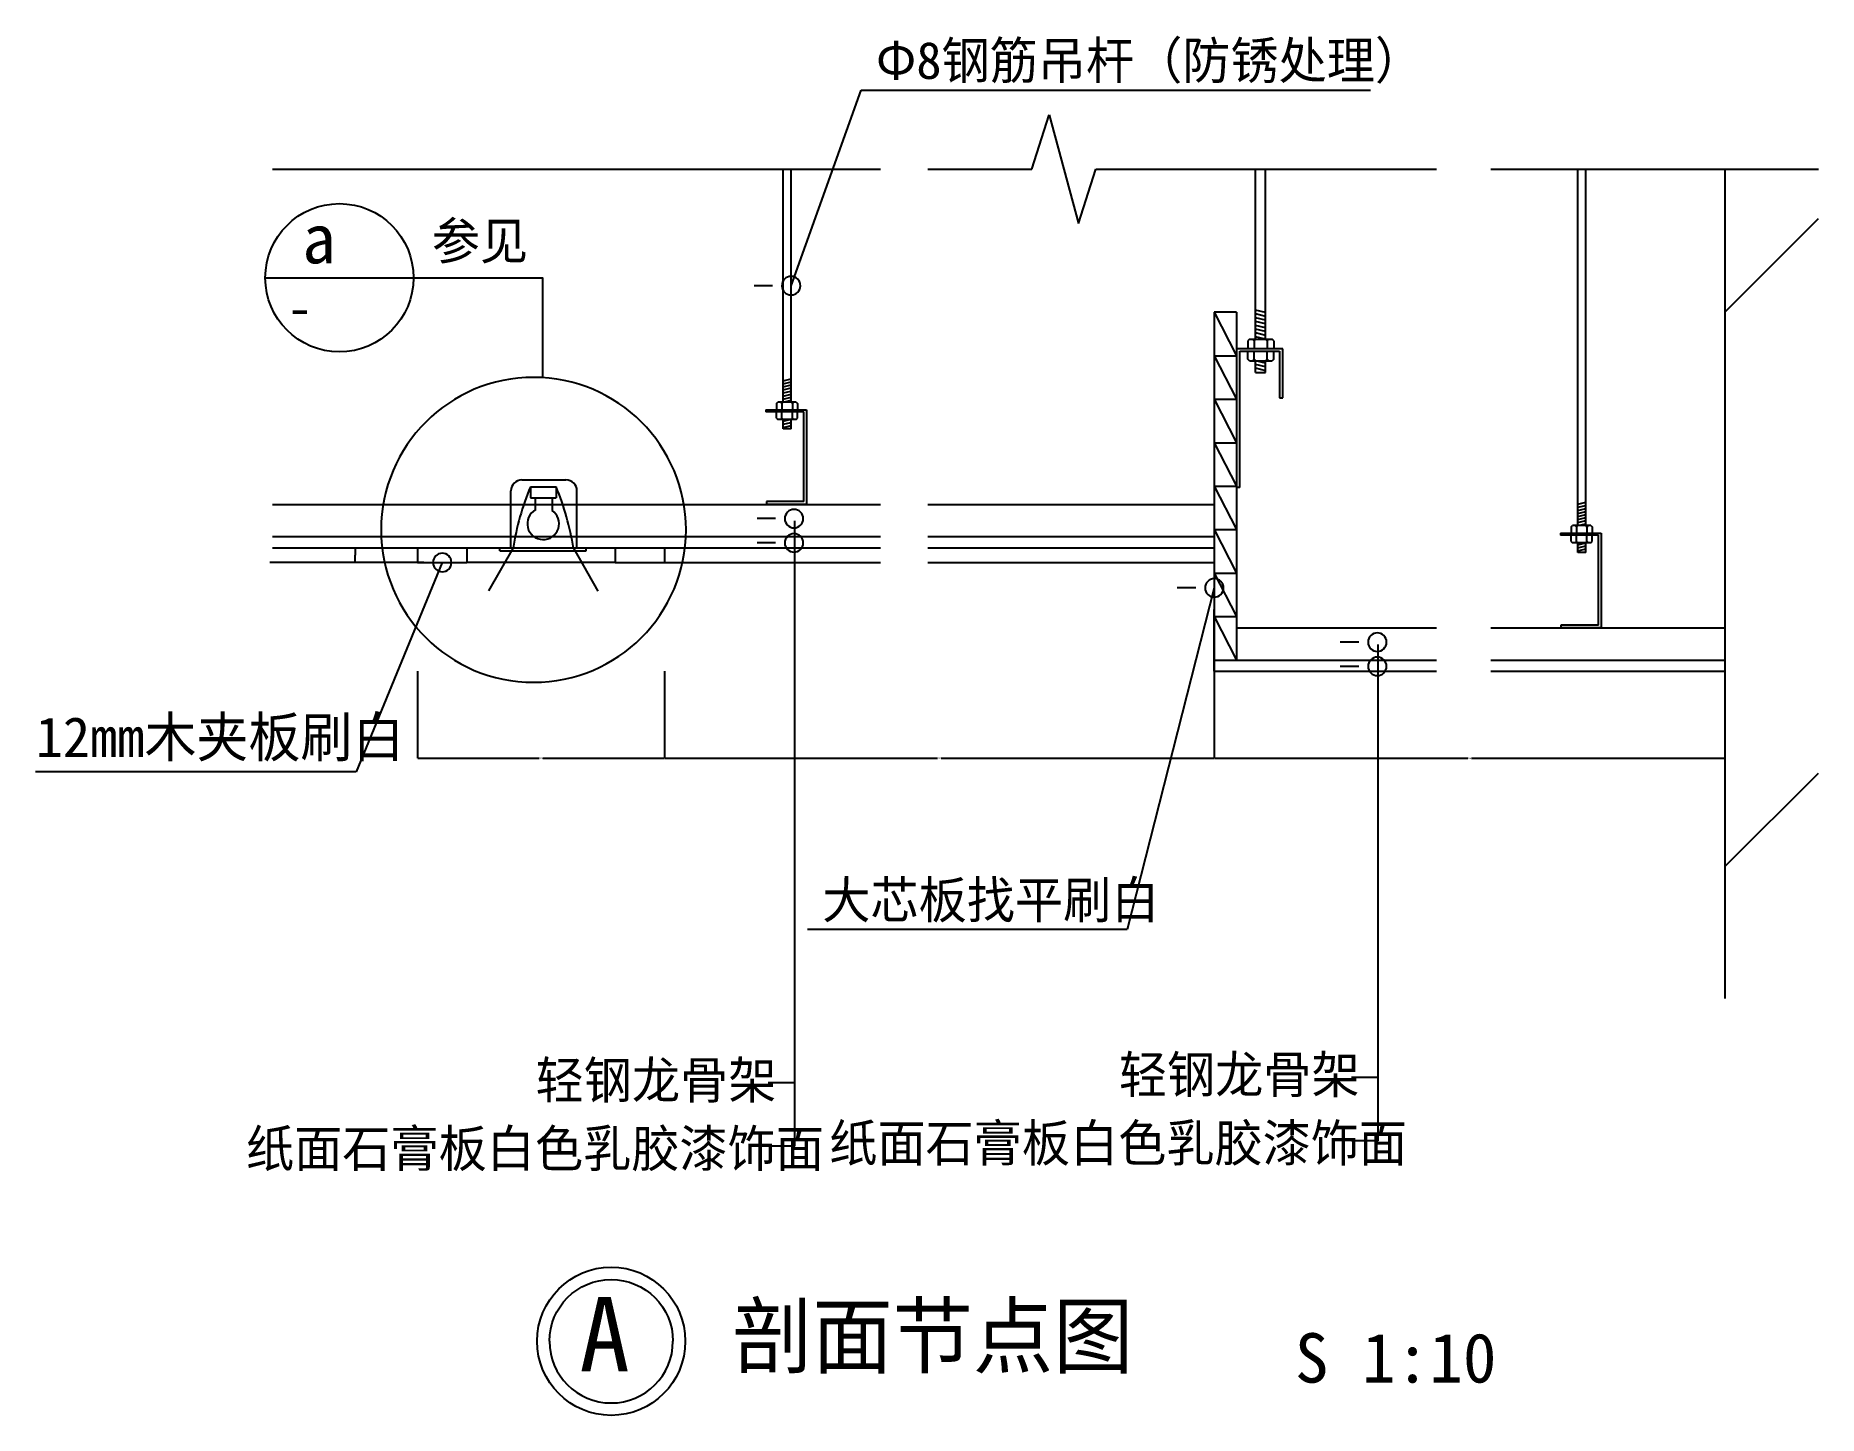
# Model space of a CAD drawing. Header units: metres. Extents: x 54909 to 56353, y 14524 to 15641.
import ezdxf

# ---------------------------------------------------------------- set-up
doc = ezdxf.new("R2010")
doc.units = ezdxf.units.M
for name, color, linetype in [('10', 8, 'Continuous'), ('19', 8, 'Continuous'), ('20', 1, 'Continuous'), ('6', 1, 'Continuous'), ('8', 7, 'Continuous'), ('OTHER', 7, 'Continuous'), ('PUB_DIM', 3, 'Continuous'), ('PUB_HATCH', 7, 'Continuous'), ('PUB_TEXT', 7, 'Continuous'), ('WALL', 7, 'Continuous')]:
    doc.layers.add(name, color=color, linetype=linetype)
doc.dimstyles.get("Standard").update_dxf_attribs({"dimtxt": 2.5, "dimasz": 2.5, "dimexe": 1.25, "dimexo": 0.625, "dimtad": 1, "dimcen": 2.5, "dimazin": 3, "dimtfac": 1, "dimtmove": 0, "dimatfit": 3})

# ---------------------------------------------------------------- blocks, each defined once
blk = doc.blocks.new('HY-4')
at = {"layer": '20'}
for points in [[(-5, 0, -1), (5, 0, -1)], [(-5, 0, 1), (5, 0, 1)]]:
    blk.add_lwpolyline(points, format="xyb", dxfattribs=at)
blk.add_circle((0, 0), 6, dxfattribs=at)
blk.add_circle((0, 0), 6, dxfattribs=at)
blk = doc.blocks.new('_DOT')
at = {"color": 0, "linetype": 'ByBlock'}
blk.add_line((-0.5, 0), (-1, 0), dxfattribs=at)
blk.add_lwpolyline([(-0.25, 0, 1), (0.25, 0, 1)], format="xyb", close=True, dxfattribs=at)
blk = doc.blocks.new('A$C4EEC48C7')
at = {"layer": '20'}
for p, q in [((26.95, 90.09), (62.6, 90.09)), ((18.03, 35.13), (18.03, 81.18)), ((33.82, 84.54), (54.66, 84.54)), ((33.82, 84.54), (33.82, 75.45)), ((33.82, 75.45), (54.66, 75.45)), ((37.79, 75.45), (37.79, 65.21)), ((51.45, 75.45), (51.45, 65.21)), ((54.66, 84.54), (54.66, 75.45)), ((71.51, 35.13), (71.51, 81.18)), ((19.8, 35.02), (0, 0.13)), ((9.03, 32.7), (9.03, 35.13)), ((9.03, 35.13), (79.03, 35.13)), ((9.03, 32.7), (79.03, 32.7)), ((68.7, 34.89), (88.5, 0)), ((79.03, 32.7), (79.03, 35.13))]:
    blk.add_line(p, q, dxfattribs=at)
for centre, radius, start, end in [((26.95, 81.18), 8.91, 90, 180), ((62.6, 81.18), 8.91, 360, 90), ((247.03, -2.57), 230.32, 157.78, 170.64), ((-158.55, -2.57), 230.32, 9.36, 22.22), ((44.22, 54.59), 12.89, 119.94, 55.88)]:
    blk.add_arc(centre, radius, start, end, dxfattribs=at)
blk = doc.blocks.new('_CLOSEDFILLED')
at = {"color": 0, "linetype": 'BYBLOCK'}
blk.add_solid([(-1, 0.2), (0, 0), (-1, -0.2)], dxfattribs=at)
blk = doc.blocks.new('*D1')
for p, q in [((55167.38, 15220.08), (55167.13, 15220.08)), ((55167.63, 15226.08), (55167.63, 15220.08)), ((55167.63, 15214.08), (55167.63, 15220.08)), ((55167.63, 15220.08), (55167.63, 15220.08)), ((55167.88, 15220.08), (55168.13, 15220.08))]:
    blk.add_line(p, q)
at = {"layer": 'Defpoints'}
for p in [(55167.63, 15226.08), (55167.63, 15220.08), (55167.63, 15214.08)]:
    blk.add_point(p, dxfattribs=at)
at = {"layer": 'PUB_DIM', "xscale": 0.25, "yscale": 0.25}
blk.add_blockref('_CLOSEDFILLED', (55167.63, 15220.08), dxfattribs=at)
at = {"layer": 'PUB_DIM', "xscale": 0.25, "yscale": 0.25, "rotation": 180}
blk.add_blockref('_CLOSEDFILLED', (55167.63, 15220.08), dxfattribs=at)
at = {"layer": 'PUB_DIM', "insert": (55167.63, 15221.205), "char_height": 1, "attachment_point": 5}
blk.add_mtext('0', dxfattribs=at)
blk = doc.blocks.new('*D2')
for p, q in [((55418.24, 15126.08), (55418.24, 15055.53)), ((55863.52, 15126.08), (55863.52, 15055.53)), ((55418.49, 15055.53), (55639.38, 15055.53)), ((55642.38, 15055.53), (55863.27, 15055.53))]:
    blk.add_line(p, q)
at = {"layer": 'Defpoints'}
for p in [(55418.24, 15126.08), (55863.52, 15126.08), (55418.24, 15055.53)]:
    blk.add_point(p, dxfattribs=at)
at = {"layer": 'PUB_DIM', "xscale": 0.25, "yscale": 0.25, "rotation": 180}
blk.add_blockref('_CLOSEDFILLED', (55418.24, 15055.53), dxfattribs=at)
at = {"layer": 'PUB_DIM', "xscale": 0.25, "yscale": 0.25}
blk.add_blockref('_CLOSEDFILLED', (55863.52, 15055.53), dxfattribs=at)
at = {"layer": 'PUB_DIM', "insert": (55640.88, 15055.53), "char_height": 1, "attachment_point": 5}
blk.add_mtext('750', dxfattribs=at)
blk = doc.blocks.new('*D3')
for p, q in [((55218.24, 15126.08), (55218.24, 15055.53)), ((55418.24, 15126.08), (55418.24, 15055.53)), ((55218.49, 15055.53), (55316.74, 15055.53)), ((55319.74, 15055.53), (55417.99, 15055.53))]:
    blk.add_line(p, q)
at = {"layer": 'Defpoints'}
for p in [(55218.24, 15126.08), (55418.24, 15126.08), (55218.24, 15055.53)]:
    blk.add_point(p, dxfattribs=at)
at = {"layer": 'PUB_DIM', "xscale": 0.25, "yscale": 0.25, "rotation": 180}
blk.add_blockref('_CLOSEDFILLED', (55218.24, 15055.53), dxfattribs=at)
at = {"layer": 'PUB_DIM', "xscale": 0.25, "yscale": 0.25}
blk.add_blockref('_CLOSEDFILLED', (55418.24, 15055.53), dxfattribs=at)
at = {"layer": 'PUB_DIM', "insert": (55318.24, 15055.53), "char_height": 1, "attachment_point": 5}
blk.add_mtext('200', dxfattribs=at)
blk = doc.blocks.new('*D4')
for p, q in [((55863.52, 15126.08), (55863.52, 15055.53)), ((56277.01, 15126.08), (56277.01, 15055.53)), ((55863.77, 15055.53), (56068.765, 15055.53)), ((56071.765, 15055.53), (56276.76, 15055.53))]:
    blk.add_line(p, q)
at = {"layer": 'Defpoints'}
for p in [(55863.52, 15126.08), (56277.01, 15126.08), (55863.52, 15055.53)]:
    blk.add_point(p, dxfattribs=at)
at = {"layer": 'PUB_DIM', "xscale": 0.25, "yscale": 0.25, "rotation": 180}
blk.add_blockref('_CLOSEDFILLED', (55863.52, 15055.53), dxfattribs=at)
at = {"layer": 'PUB_DIM', "xscale": 0.25, "yscale": 0.25}
blk.add_blockref('_CLOSEDFILLED', (56277.01, 15055.53), dxfattribs=at)
at = {"layer": 'PUB_DIM', "insert": (56070.265, 15055.53), "char_height": 1, "attachment_point": 5}
blk.add_mtext('600', dxfattribs=at)
blk = doc.blocks.new('*D5')
for p, q in [((55863.52, 15226.08), (55863.52, 15176.08)), ((55863.27, 15176.08), (55863.02, 15176.08)), ((55863.52, 15126.08), (55863.52, 15176.08)), ((55863.52, 15176.08), (55863.52, 15176.08)), ((55863.77, 15176.08), (55864.02, 15176.08))]:
    blk.add_line(p, q)
at = {"layer": 'Defpoints'}
for p in [(55863.52, 15226.08), (55863.52, 15176.08), (55863.52, 15126.08)]:
    blk.add_point(p, dxfattribs=at)
at = {"layer": 'PUB_DIM', "xscale": 0.25, "yscale": 0.25}
blk.add_blockref('_CLOSEDFILLED', (55863.52, 15176.08), dxfattribs=at)
at = {"layer": 'PUB_DIM', "xscale": 0.25, "yscale": 0.25, "rotation": 180}
blk.add_blockref('_CLOSEDFILLED', (55863.52, 15176.08), dxfattribs=at)
at = {"layer": 'PUB_DIM', "insert": (55863.52, 15177.205), "char_height": 1, "attachment_point": 5}
blk.add_mtext('0', dxfattribs=at)

msp = doc.modelspace()

# ---------------------------------------------------------------- hatches: boundary and pattern name
at = {"layer": '10'}
h = msp.add_hatch(dxfattribs=at)
h.set_pattern_fill('ANSI31,_O', scale=100)
h.set_pattern_definition([(45, (0, 0), (-224.5064, 224.5064), [])])
h.paths.add_polyline_path([(56352.76, 15532.55), (56277.01, 15532.55), (56277.01, 14860.96), (56352.76, 14860.96)])

# ---------------------------------------------------------------- linework, layer by layer
for p, q in [((55218.24, 15214.08), (55098.56, 15214.08)), ((55378.24, 15214.08), (55258.24, 15214.08)), ((55418.24, 15214.08), (55593.19, 15214.08)), ((55631.63, 15214.08), (55863.52, 15214.08))]:
    msp.add_line(p, q, dxfattribs=at)
at = {"layer": '19'}
msp.add_lwpolyline([(55188.75, 15240.55, 1), (55435.7, 15240.55, 1)], format="xyb", close=True, dxfattribs=at)
at = {"layer": '20'}
for p, q in [((55881.52, 15416.72), (55863.52, 15416.72)), ((55863.52, 15416.72), (55863.52, 15226.08)), ((55881.52, 15416.72), (55881.52, 15135.08)), ((55100.9, 15261.08), (55593.19, 15261.08)), ((55631.63, 15261.08), (55863.52, 15261.08)), ((55863.52, 15261.08), (55863.52, 15226.08)), ((55100.9, 15235.08), (55593.19, 15235.08)), ((55631.63, 15235.08), (55863.52, 15235.08)), ((55881.52, 15161.08), (56043.51, 15161.08)), ((56087.44, 15161.08), (56277.01, 15161.08)), ((55863.52, 15135.08), (56043.51, 15135.08)), ((56087.44, 15135.08), (56277.01, 15135.08))]:
    msp.add_line(p, q, dxfattribs=at)
msp.add_lwpolyline([(55094.97, 15444.66), (55214.97, 15444.66), (55319.56, 15444.66), (55319.56, 15364.15)], dxfattribs=at)
msp.add_circle((55154.97, 15444.66), 60, dxfattribs=at)
at = {"layer": '6'}
for p, q in [((55514.44, 15343.95), (55514.44, 15532.55)), ((55520.83, 15343.95), (55520.83, 15532.55)), ((55897.04, 15394.88), (55897.04, 15532.56)), ((55905.03, 15394.88), (55905.03, 15532.56)), ((56157.98, 15243.95), (56157.98, 15532.55)), ((56164.37, 15243.95), (56164.37, 15532.55)), ((55905.03, 15416.51), (55897.04, 15418.48)), ((55905.03, 15413.42), (55897.04, 15415.39)), ((55905.03, 15410.33), (55897.04, 15412.3)), ((55905.03, 15407.24), (55897.04, 15409.21)), ((55905.03, 15404.15), (55897.04, 15406.12)), ((55891.96, 15394.88), (55890.65, 15393.57)), ((55890.65, 15393.57), (55890.65, 15387.22)), ((55891.96, 15394.88), (55910.43, 15394.88)), ((55895.76, 15393.57), (55894.44, 15394.88)), ((55897.1, 15394.88), (55895.78, 15393.57)), ((55895.78, 15393.57), (55895.78, 15387.22)), ((55905.03, 15401.06), (55897.04, 15403.03)), ((55905.03, 15397.97), (55897.04, 15399.94)), ((55905.03, 15394.88), (55897.04, 15396.85)), ((55906.32, 15393.57), (55905, 15394.88)), ((55907.66, 15394.88), (55906.35, 15393.57)), ((55906.35, 15393.57), (55906.35, 15387.22)), ((55911.75, 15393.57), (55910.43, 15394.88)), ((55911.75, 15393.57), (55911.75, 15387.22)), ((55906.35, 15387.22), (55881.52, 15387.22)), ((55884.12, 15385.12), (55916.42, 15385.12)), ((55884.12, 15274.96), (55884.12, 15385.12)), ((55890.65, 15378.77), (55890.65, 15385.12)), ((55891.96, 15377.45), (55890.65, 15378.77)), ((55891.96, 15377.45), (55910.43, 15377.45)), ((55895.76, 15378.77), (55894.44, 15377.45)), ((55895.78, 15378.77), (55895.78, 15385.12)), ((55897.1, 15377.45), (55895.78, 15378.77)), ((55905.03, 15375.54), (55897.04, 15377.51)), ((55897.04, 15367.83), (55897.04, 15377.51)), ((55906.32, 15378.77), (55905, 15377.45)), ((55919.03, 15387.22), (55905.03, 15387.22)), ((55905.03, 15367.83), (55905.03, 15377.48)), ((55906.35, 15378.77), (55906.35, 15385.12)), ((55907.66, 15377.45), (55906.35, 15378.77)), ((55911.75, 15378.77), (55910.43, 15377.45)), ((55911.75, 15378.77), (55911.75, 15385.12)), ((55916.42, 15385.12), (55916.42, 15347.37)), ((55919.03, 15347.37), (55919.03, 15387.22)), ((55514.44, 15361.25), (55520.83, 15362.83)), ((55905.03, 15372.45), (55897.04, 15374.42)), ((55905.03, 15369.36), (55897.04, 15371.33)), ((55897.04, 15367.83), (55905.03, 15367.83)), ((55514.44, 15358.78), (55520.83, 15360.36)), ((55514.44, 15356.31), (55520.83, 15357.89)), ((55514.44, 15353.84), (55520.83, 15355.41)), ((55514.44, 15351.37), (55520.83, 15352.94)), ((55514.44, 15348.9), (55520.83, 15350.47)), ((55514.44, 15346.42), (55520.83, 15348)), ((55500.38, 15337.82), (55514.44, 15337.82)), ((55500.38, 15337.82), (55500.38, 15336.14)), ((55531.17, 15336.14), (55500.38, 15336.14)), ((55509.07, 15342.9), (55510.12, 15343.95)), ((55509.07, 15342.9), (55509.07, 15337.82)), ((55509.07, 15331.06), (55509.07, 15336.14)), ((55524.89, 15343.95), (55510.12, 15343.95)), ((55512.33, 15343.95), (55513.39, 15342.9)), ((55513.39, 15342.9), (55513.39, 15337.82)), ((55513.39, 15337.82), (55533.25, 15337.82)), ((55513.39, 15331.06), (55513.39, 15336.14)), ((55513.41, 15342.9), (55514.46, 15343.95)), ((55514.44, 15343.95), (55520.83, 15345.53)), ((55520.79, 15343.95), (55521.84, 15342.9)), ((55521.84, 15342.9), (55521.84, 15337.82)), ((55521.84, 15331.06), (55521.84, 15336.14)), ((55521.86, 15342.9), (55522.91, 15343.95)), ((55524.89, 15343.95), (55525.95, 15342.9)), ((55525.95, 15342.9), (55525.95, 15337.82)), ((55525.95, 15331.06), (55525.95, 15336.14)), ((55531.17, 15263.48), (55531.17, 15336.14)), ((55533.25, 15337.82), (55533.25, 15261.08)), ((55916.42, 15347.37), (55919.03, 15347.37)), ((55509.07, 15331.06), (55510.12, 15330.01)), ((55524.89, 15330.01), (55510.12, 15330.01)), ((55512.33, 15330.01), (55513.39, 15331.06)), ((55513.41, 15331.06), (55514.46, 15330.01)), ((55514.44, 15328.48), (55520.83, 15330.05)), ((55514.44, 15322.31), (55514.44, 15330.03)), ((55514.44, 15326.01), (55520.83, 15327.58)), ((55514.44, 15323.53), (55520.83, 15325.11)), ((55520.83, 15322.31), (55514.44, 15322.31)), ((55520.79, 15330.01), (55521.84, 15331.06)), ((55520.83, 15322.31), (55520.83, 15330.05)), ((55521.86, 15331.06), (55522.91, 15330.01)), ((55524.89, 15330.01), (55525.95, 15331.06)), ((55533.25, 15321.18), (55533.25, 15261.08)), ((55531.17, 15263.48), (55500.74, 15263.48)), ((55500.74, 15263.48), (55500.74, 15261.08)), ((55533.25, 15261.08), (55500.74, 15261.08)), ((55531.17, 15261.08), (55533.25, 15261.08)), ((55884.12, 15274.96), (55881.52, 15274.96)), ((56157.98, 15261.25), (56164.37, 15262.83)), ((56157.98, 15258.78), (56164.37, 15260.36)), ((56157.98, 15256.31), (56164.37, 15257.89)), ((56157.98, 15253.84), (56164.37, 15255.41)), ((56157.98, 15251.37), (56164.37, 15252.94)), ((56157.98, 15248.9), (56164.37, 15250.47)), ((56157.98, 15246.42), (56164.37, 15248)), ((56143.92, 15237.82), (56157.98, 15237.82)), ((56143.92, 15237.82), (56143.92, 15236.14)), ((56174.71, 15236.14), (56143.92, 15236.14)), ((56152.61, 15242.9), (56153.66, 15243.95)), ((56152.61, 15242.9), (56152.61, 15237.82)), ((56152.61, 15231.06), (56152.61, 15236.14)), ((56168.43, 15243.95), (56153.66, 15243.95)), ((56155.87, 15243.95), (56156.93, 15242.9)), ((56156.93, 15242.9), (56156.93, 15237.82)), ((56156.93, 15237.82), (56176.79, 15237.82)), ((56156.93, 15231.06), (56156.93, 15236.14)), ((56156.95, 15242.9), (56158, 15243.95)), ((56157.98, 15243.95), (56164.37, 15245.53)), ((56164.33, 15243.95), (56165.38, 15242.9)), ((56165.38, 15242.9), (56165.38, 15237.82)), ((56165.38, 15231.06), (56165.38, 15236.14)), ((56165.4, 15242.9), (56166.45, 15243.95)), ((56168.43, 15243.95), (56169.49, 15242.9)), ((56169.49, 15242.9), (56169.49, 15237.82)), ((56169.49, 15231.06), (56169.49, 15236.14)), ((56174.71, 15163.48), (56174.71, 15236.14)), ((56176.79, 15237.82), (56176.79, 15161.08)), ((56152.61, 15231.06), (56153.66, 15230.01)), ((56168.43, 15230.01), (56153.66, 15230.01)), ((56155.87, 15230.01), (56156.93, 15231.06)), ((56156.95, 15231.06), (56158, 15230.01)), ((56157.98, 15228.48), (56164.37, 15230.05)), ((56157.98, 15222.31), (56157.98, 15230.03)), ((56157.98, 15226.01), (56164.37, 15227.58)), ((56157.98, 15223.53), (56164.37, 15225.11)), ((56164.37, 15222.31), (56157.98, 15222.31)), ((56164.33, 15230.01), (56165.38, 15231.06)), ((56164.37, 15222.31), (56164.37, 15230.05)), ((56165.4, 15231.06), (56166.45, 15230.01)), ((56168.43, 15230.01), (56169.49, 15231.06)), ((56176.79, 15221.18), (56176.79, 15161.08)), ((56174.71, 15163.48), (56144.28, 15163.48)), ((56144.28, 15163.48), (56144.28, 15161.08)), ((56176.79, 15161.08), (56144.28, 15161.08)), ((56174.71, 15161.08), (56176.79, 15161.08))]:
    msp.add_line(p, q, dxfattribs=at)
at = {"layer": 'OTHER'}
for p, q in [((55715.68, 15532.55), (55729.68, 15576.55)), ((55729.68, 15576.55), (55753.68, 15488.55)), ((55100.9, 15532.55), (55593.19, 15532.55)), ((55631.63, 15532.55), (55715.68, 15532.55)), ((55753.68, 15488.55), (55767.68, 15532.55)), ((55767.68, 15532.55), (56043.51, 15532.55)), ((56087.44, 15532.55), (56352.76, 15532.55))]:
    msp.add_line(p, q, dxfattribs=at)
at = {"layer": 'PUB_HATCH'}
for p, q in [((55863.52, 15416.72), (55881.52, 15381.52)), ((55863.52, 15381.52), (55881.52, 15381.52)), ((55863.52, 15381.52), (55881.52, 15346.31)), ((55863.52, 15346.31), (55881.52, 15346.31)), ((55863.52, 15346.31), (55881.52, 15311.1)), ((55863.52, 15311.1), (55881.52, 15311.1)), ((55863.52, 15311.1), (55881.52, 15275.9)), ((55863.52, 15275.9), (55881.52, 15275.9)), ((55863.52, 15275.9), (55881.52, 15240.69)), ((55863.52, 15240.69), (55881.52, 15240.69)), ((55863.52, 15240.69), (55881.52, 15205.49)), ((55863.52, 15205.49), (55881.52, 15205.49)), ((55863.52, 15205.49), (55881.52, 15170.28)), ((55863.52, 15170.28), (55881.52, 15170.28)), ((55863.52, 15170.28), (55881.52, 15135.08))]:
    msp.add_line(p, q, dxfattribs=at)
at = {"layer": 'PUB_TEXT'}
for p, q in [((55520.83, 15438.25), (55577.46, 15596.67)), ((55577.46, 15596.67), (55989.99, 15596.67)), ((55523.93, 14741.39), (55523.93, 15247.78)), ((55238.24, 15214.08), (55168.66, 15044.51)), ((55863.52, 15193.54), (55793.02, 14916.92)), ((55996.3, 14745.87), (55996.3, 15147.78)), ((55168.66, 15044.51), (54908.96, 15044.51)), ((55793.02, 14916.92), (55534.08, 14916.92)), ((55523.93, 14792.73), (55502.23, 14792.73)), ((55996.3, 14797.21), (55974.6, 14797.21)), ((55523.93, 14741.39), (55502.23, 14741.39)), ((55996.3, 14745.87), (55974.6, 14745.87))]:
    msp.add_line(p, q, dxfattribs=at)
at = {"layer": 'WALL'}
for p, q in [((56277.01, 15532.55), (56277.01, 14860.96)), ((55100.9, 15226.08), (55593.19, 15226.08)), ((55218.24, 15226.08), (55218.24, 15214.08)), ((55218.24, 15226.08), (55218.24, 15214.08)), ((55258.24, 15226.08), (55258.24, 15214.08)), ((55378.24, 15226.08), (55378.24, 15214.08)), ((55418.24, 15226.08), (55418.24, 15214.08)), ((55418.24, 15226.08), (55418.24, 15214.08)), ((55631.63, 15226.08), (55863.52, 15226.08)), ((55863.52, 15226.08), (55863.52, 15126.08)), ((55218.24, 15214.08), (55258.24, 15214.08)), ((55378.24, 15214.08), (55418.24, 15214.08)), ((55863.52, 15126.08), (56043.51, 15126.08)), ((56087.44, 15126.08), (56277.01, 15126.08))]:
    msp.add_line(p, q, dxfattribs=at)

# ---------------------------------------------------------------- block references
at = {"layer": '20'}
msp.add_blockref('A$C4EEC48C7', (55275.81, 15190.94), dxfattribs=at)
at = {"layer": '8', "xscale": 10, "yscale": 10, "zscale": 10}
msp.add_blockref('HY-4', (55375.1, 14583.53), dxfattribs=at)
at = {"layer": 'PUB_TEXT', "xscale": 30, "yscale": 30, "zscale": 30}
for p in [(55520.83, 15438.25), (55523.18, 15249.61), (55523.18, 15229.99), (55238.24, 15214.08), (55863.52, 15193.54), (55995.55, 15149.61), (55995.55, 15129.99)]:
    msp.add_blockref('_DOT', p, dxfattribs=at)

# ---------------------------------------------------------------- texts
for s, height, p in [('A', 60, (55349.32, 14559.25)), ('剖面节点图', 50, (55473.04, 14562.83)), ('S 1:10', 40, (55928.83, 14550.04))]:
    msp.add_text(s, height=height).set_placement(p)
at = {"layer": '8'}
for s, height, p in [('参见', 30, (55229.78, 15459.51)), ('a', 40, (55124.88, 15456.39)), ('-', 30, (55112.79, 15405.37))]:
    msp.add_text(s, height=height, dxfattribs=at).set_placement(p)
at = {"layer": 'PUB_TEXT'}
for s, height, p in [('Φ8钢筋吊杆（防锈处理）', 30, (55589.46, 15605.67)), ('12mm木夹板刷白', 32.38, (54908.97, 15056.57)), ('大芯板找平刷白', 30, (55546.08, 14925.92)), ('轻钢龙骨架', 30, (55313.89, 14779.99)), ('轻钢龙骨架', 30, (55786.26, 14784.47)), ('纸面石膏板白色乳胶漆饰面', 30, (55079.35, 14724.59)), ('纸面石膏板白色乳胶漆饰面', 30, (55551.72, 14729.06))]:
    msp.add_text(s, height=height, dxfattribs=at).set_placement(p)

# ---------------------------------------------------------------- dimensions: what is measured, and where the dimension line sits
at = {"layer": 'PUB_DIM'}
for base, p1, p2, picture, middle in [((55167.63, 15220.08), (55167.63, 15226.08), (55167.63, 15214.08), '*D1', (55167.63, 15221.205)), ((55863.52, 15176.08), (55863.52, 15226.08), (55863.52, 15126.08), '*D5', (55863.52, 15177.205)), ((55218.24, 15055.53), (55218.24, 15126.08), (55418.24, 15126.08), '*D3', (55318.24, 15055.53))]:
    dim = msp.add_linear_dim(base=base, p1=p1, p2=p2, dimstyle='Standard', dxfattribs=at)
    dim.commit()
    dim.dimension.update_dxf_attribs({"geometry": picture, "text_midpoint": middle})
for base, p1, p2, text, picture, middle in [((55418.24, 15055.53), (55418.24, 15126.08), (55863.52, 15126.08), '750', '*D2', (55640.88, 15055.53)), ((55863.52, 15055.53), (55863.52, 15126.08), (56277.01, 15126.08), '600', '*D4', (56070.265, 15055.53))]:
    dim = msp.add_linear_dim(base=base, p1=p1, p2=p2, text=text, dimstyle='Standard', dxfattribs=at)
    dim.commit()
    dim.dimension.update_dxf_attribs({"geometry": picture, "text_midpoint": middle})

doc.saveas('drawing.dxf')
